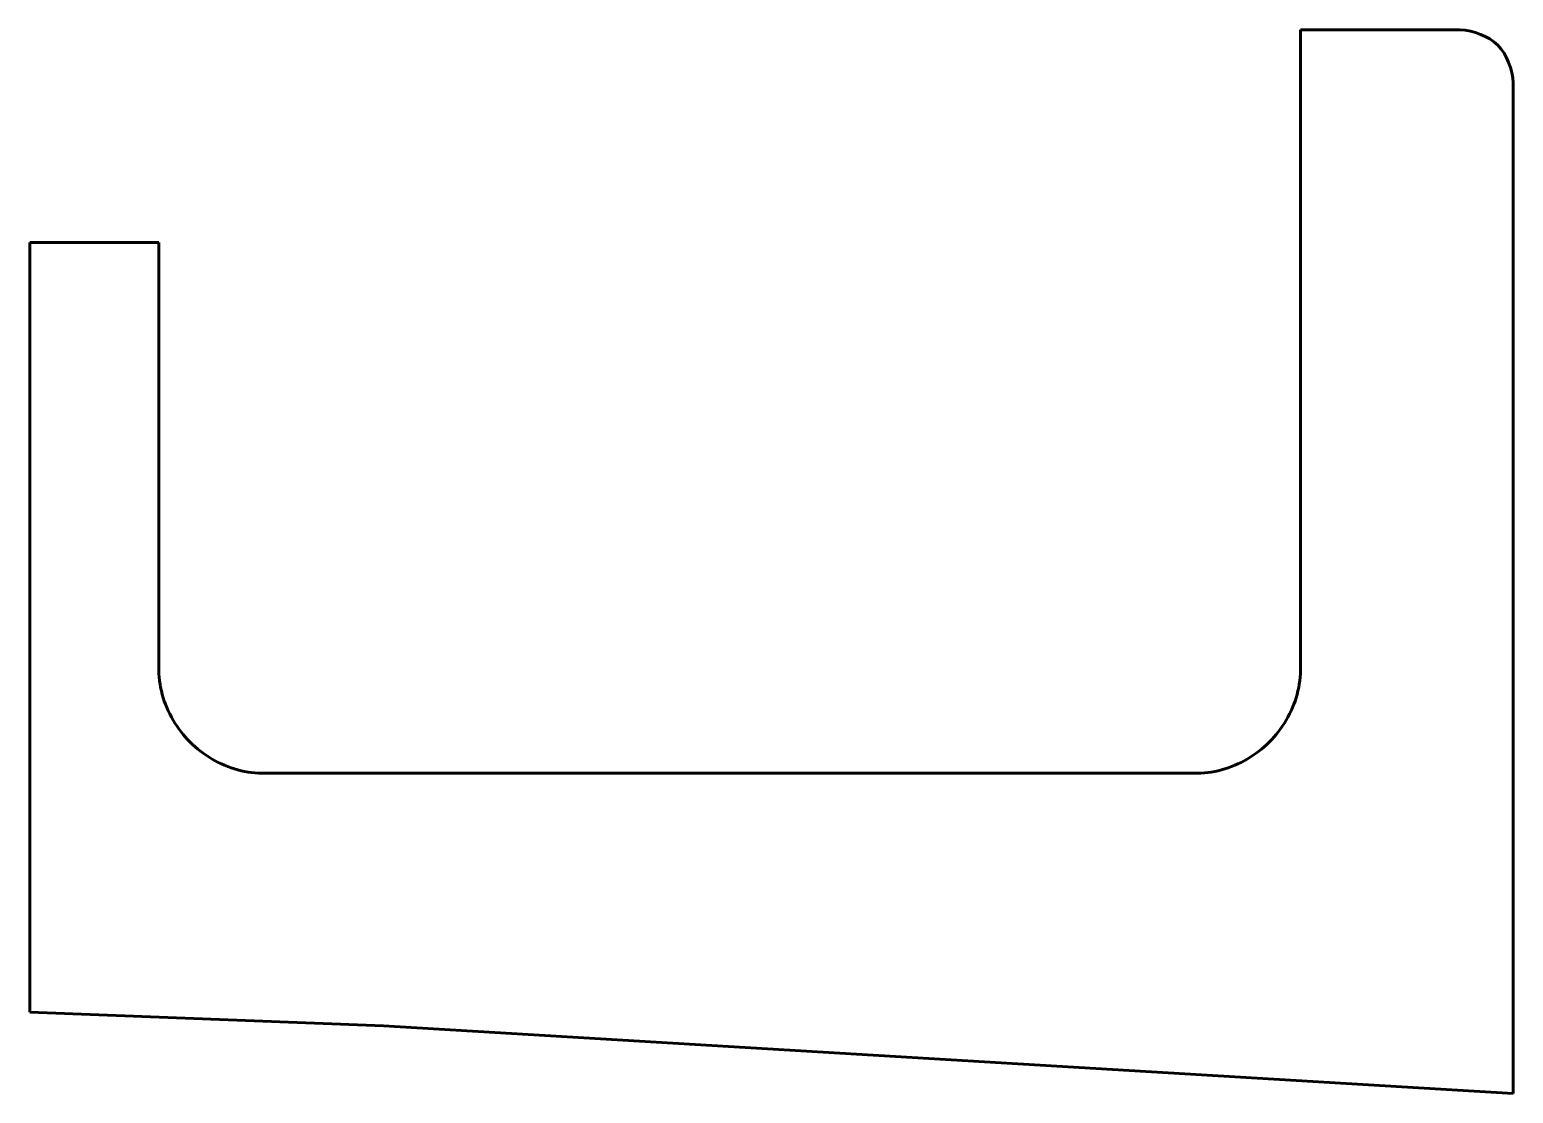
# Model space of a CAD drawing. Header units: millimetres. Extents: x -18.6 to 9.3, y 348.2 to 368.2.
import ezdxf

# ---------------------------------------------------------------- set-up
doc = ezdxf.new("R2010")
doc.units = ezdxf.units.MM
doc.linetypes.add('K5LT_BASIC', pattern=[0])

msp = doc.modelspace()

# ---------------------------------------------------------------- linework, layer by layer
at = {"color": 150, "linetype": 'K5LT_BASIC', "lineweight": 60, "true_color": 0x0080ff}
for p, q in [((5.262, 368.224), (5.262, 356.242)), ((5.262, 368.224), (8.262, 368.224)), ((9.262, 367.224), (9.262, 351.224)), ((-18.624, 349.749), (-18.621, 364.224)), ((-16.196, 364.224), (-18.621, 364.224)), ((-16.196, 356.242), (-16.196, 364.224)), ((3.262, 354.242), (-14.196, 354.242)), ((-18.624, 349.749), (-11.973, 349.492)), ((-11.973, 349.492), (9.262, 348.224))]:
    msp.add_line(p, q, dxfattribs=at)
msp.add_lwpolyline([(9.262, 348.224), (9.262, 351.224)], dxfattribs=at)
msp.add_open_spline([(8.262, 368.224), (8.516, 368.2), (9.061, 368.023), (9.238, 367.478), (9.262, 367.224)], degree=3, dxfattribs=at)
for points, knots in [([(-16.196, 356.242), (-16.206, 355.897), (-16.004, 355.193), (-15.246, 354.434), (-14.541, 354.233), (-14.196, 354.242)], [0, 0, 0, 0, 1.035276, 2.070552, 3.105828, 3.105828, 3.105828, 3.105828]), ([(3.262, 354.242), (3.607, 354.233), (4.312, 354.434), (5.07, 355.193), (5.272, 355.897), (5.262, 356.242)], [0, 0, 0, 0, 1.035276, 2.070553, 3.105829, 3.105829, 3.105829, 3.105829])]:
    msp.add_open_spline(points, degree=3, knots=knots, dxfattribs=at)

doc.saveas('drawing.dxf')
